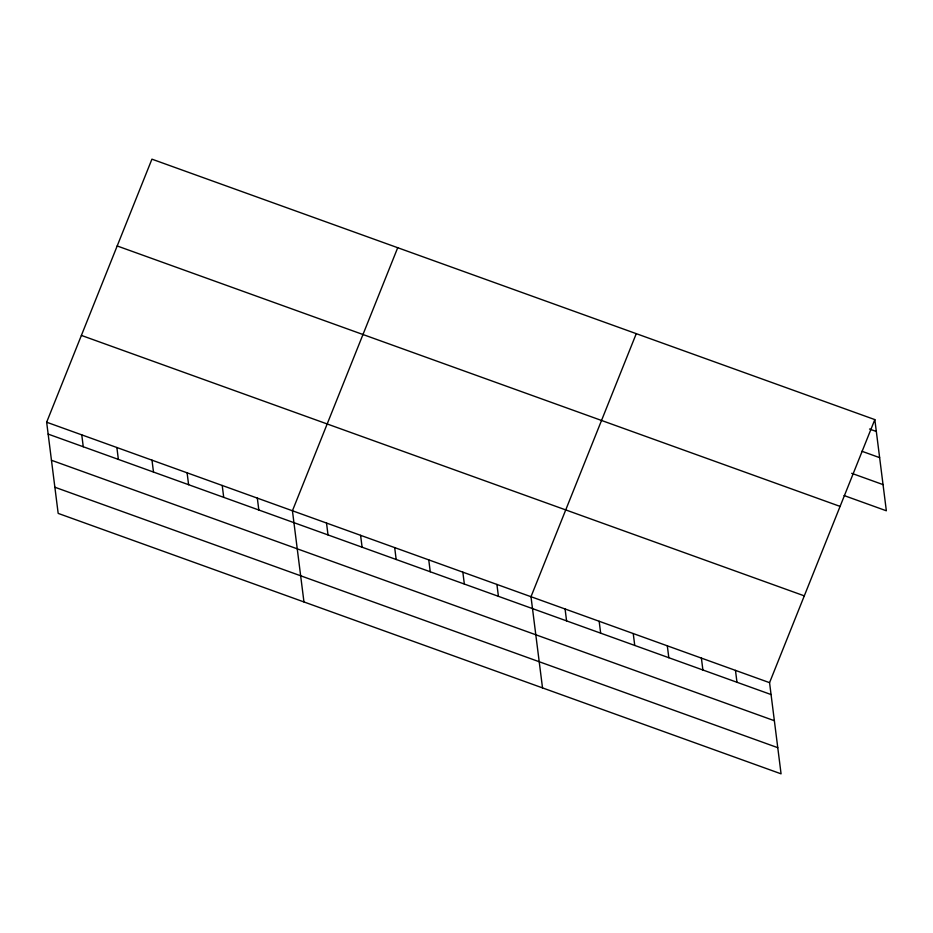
<?xml version="1.0" encoding="UTF-8"?>
<svg xmlns="http://www.w3.org/2000/svg" width="933" height="933" viewBox="0 0 933 933"><rect width="100%" height="100%" fill="white"/><g stroke="black" fill="none" stroke-linecap="round" stroke-linejoin="round"><path stroke-width="1.4" d="M874.827 419.605L769.562 682.664L781.073 773.842L58.173 513.395L46.65 422.217L151.927 159.158L874.827 419.605L886.35 510.783L844.085 495.551M397.715 247.712L292.437 510.771L303.96 601.948M636.271 333.652L530.994 596.723L542.516 687.901M869.521 429.028L876.332 431.478M861.917 451.269L879.632 457.648M851.689 473.311L883.05 484.612M117.185 245.962L840.097 506.409M81.393 335.414L804.293 595.86M46.65 422.217L769.562 682.664M48.154 434.102L771.055 694.549M51.455 460.272L774.367 720.719M54.86 487.224L777.772 747.683M735.472 670.395L736.977 682.268M701.394 658.115L702.899 669.987M667.317 645.834L668.821 657.718M633.239 633.554L634.743 645.438M599.161 621.273L600.654 633.157M565.083 609.004L566.576 620.877M496.916 584.443L498.42 596.315M462.838 572.162L464.342 584.046M428.76 559.882L430.253 571.766M394.682 547.613L396.175 559.485M360.593 535.332L362.097 547.204M326.515 523.051L328.019 534.924M257.321 498.117L258.826 510.001M222.217 485.475L223.71 497.347M187.101 472.821L188.606 484.705M151.986 460.167L153.49 472.051M116.87 447.525L118.374 459.398M81.766 434.871L83.259 446.744"/></g></svg>
